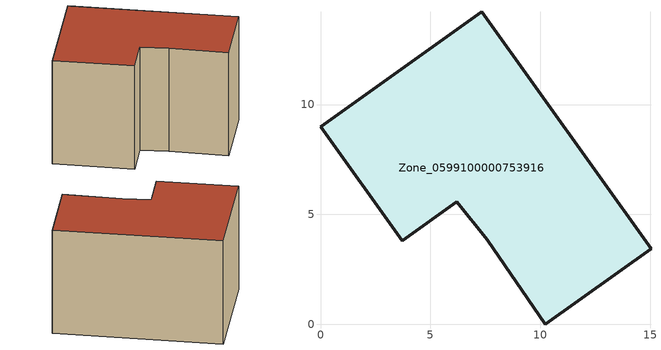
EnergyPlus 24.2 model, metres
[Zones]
Zone_0599100000753916
 floor ground (C_G): 7.6,3.84 6.21,5.58 3.71,3.79 0,8.99 7.33,14.23 15.03,3.45 10.22,0 z0
 wall outside (C_F): 6.21,5.58 7.6,3.84 10.22,0 15.03,3.45 7.33,14.23 0,8.99 3.71,3.79 6.21,5.58 z0:8.97
 roof outside (C_R): 10.22,0 15.03,3.45 7.33,14.23 0,8.99 3.71,3.79 6.21,5.58 7.6,3.84 z8.97
[BUILDING]
Pand.0599100000753916: North Axis=0; Terrain=City; Loads Convergence Tolerance Value=0.04; Temperature Convergence Tolerance Value=0.4; Solar Distribution=FullExterior; Maximum Number of Warmup Days=25; Minimum Number of Warmup Days=1
[Site:Location]
Rotterdam.The.Hague.AP_ZH_NLD Design_Conditions: Latitude=51.96; Longitude=4.45; Time Zone=1; Elevation=-4.5
[SITE:GROUNDTEMPERATURE:BUILDINGSURFACE]
18, 18, 18, 18, 18, 18, 18, 18, 18, 18, 18, 18
[MATERIAL] Thermal Absorptance=0.9; Solar Absorptance=0.7; Visible Absorptance=0.7
Name | Roughness | Thickness | Conductivity | Density | Specific Heat
G.TI.2006-2014 | MediumSmooth | 0.15 | 0.06 | 540 | 1210
F.TI.2006-2014 | Rough | 0.3 | 0.12 | 1920 | 840
R.TI.2006-2014 | MediumRough | 0.2 | 0.08 | 1500 | 1000
[CONSTRUCTION]
C_G: G.TI.2006-2014
C_F: F.TI.2006-2014
C_R: R.TI.2006-2014
[ZONE]
Zone_0599100000753916: Type=1; Multiplier=1; Ceiling Height=Autocalculate; Volume=Autocalculate; Floor Area=autocalculate; Part of Total Floor Area=Yes
[ZONEINFILTRATION:DESIGNFLOWRATE]
Infil_Zone_0599100000753916: Zone or ZoneList or Space or SpaceList=Zone_0599100000753916; Schedule=AlwaysOn; Design Flow Rate Calculation Method=Flow/Area; Flow Rate per Floor Area=0.0015; Constant Term Coefficient=1; Temperature Term Coefficient=0; Velocity Term Coefficient=0; Velocity Squared Term Coefficient=0
[HVACTEMPLATE:ZONE:IDEALLOADSAIRSYSTEM]
Zone_0599100000753916: Maximum Heating Supply Air Temperature=50; Minimum Cooling Supply Air Temperature=13; Maximum Heating Supply Air Humidity Ratio=0.0156; Minimum Cooling Supply Air Humidity Ratio=0.0077; Heating Limit=NoLimit; Cooling Limit=NoLimit; Dehumidification Control Type=ConstantSensibleHeatRatio; Cooling Sensible Heat Ratio=0.7; Dehumidification Setpoint=60; Humidification Control Type=None; Humidification Setpoint=30; Outdoor Air Method=None; Outdoor Air Flow Rate per Person=0.00944; Outdoor Air Flow Rate per Zone Floor Area=0; Outdoor Air Flow Rate per Zone=0; Demand Controlled Ventilation Type=None; Outdoor Air Economizer Type=NoEconomizer; Heat Recovery Type=None; Sensible Heat Recovery Effectiveness=0.7; Latent Heat Recovery Effectiveness=0.65
[ZONECONTROL:THERMOSTAT]
ThermostatControl_Zone_0599100000753916: Zone or ZoneList=Zone_0599100000753916; Control Type Schedule=DualSetpointControlType; Control 1=Thermostat_Zone_0599100000753916; Temperature Difference Between Cutout And Setpoint=0
[THERMOSTATSETPOINT:DUALSETPOINT]
Thermostat_Zone_0599100000753916: Heating Setpoint Temperature Schedule=HeatingSetpoint_Zone_0599100000753916; Cooling Setpoint Temperature Schedule=CoolingSetpoint_Zone_0599100000753916
[SCHEDULE:COMPACT]
HeatingSetpoint_Zone_0599100000753916: Through: 12/31, For: AllDays, Until: 24:00, 21
CoolingSetpoint_Zone_0599100000753916: Through: 12/31, For: AllDays, Until: 24:00, 24
DualSetpointControlType: Through: 12/31, For: AllDays, Until: 24:00, 4
AlwaysOn: Through: 12/31, For: AllDays, Until: 24:00, 1
